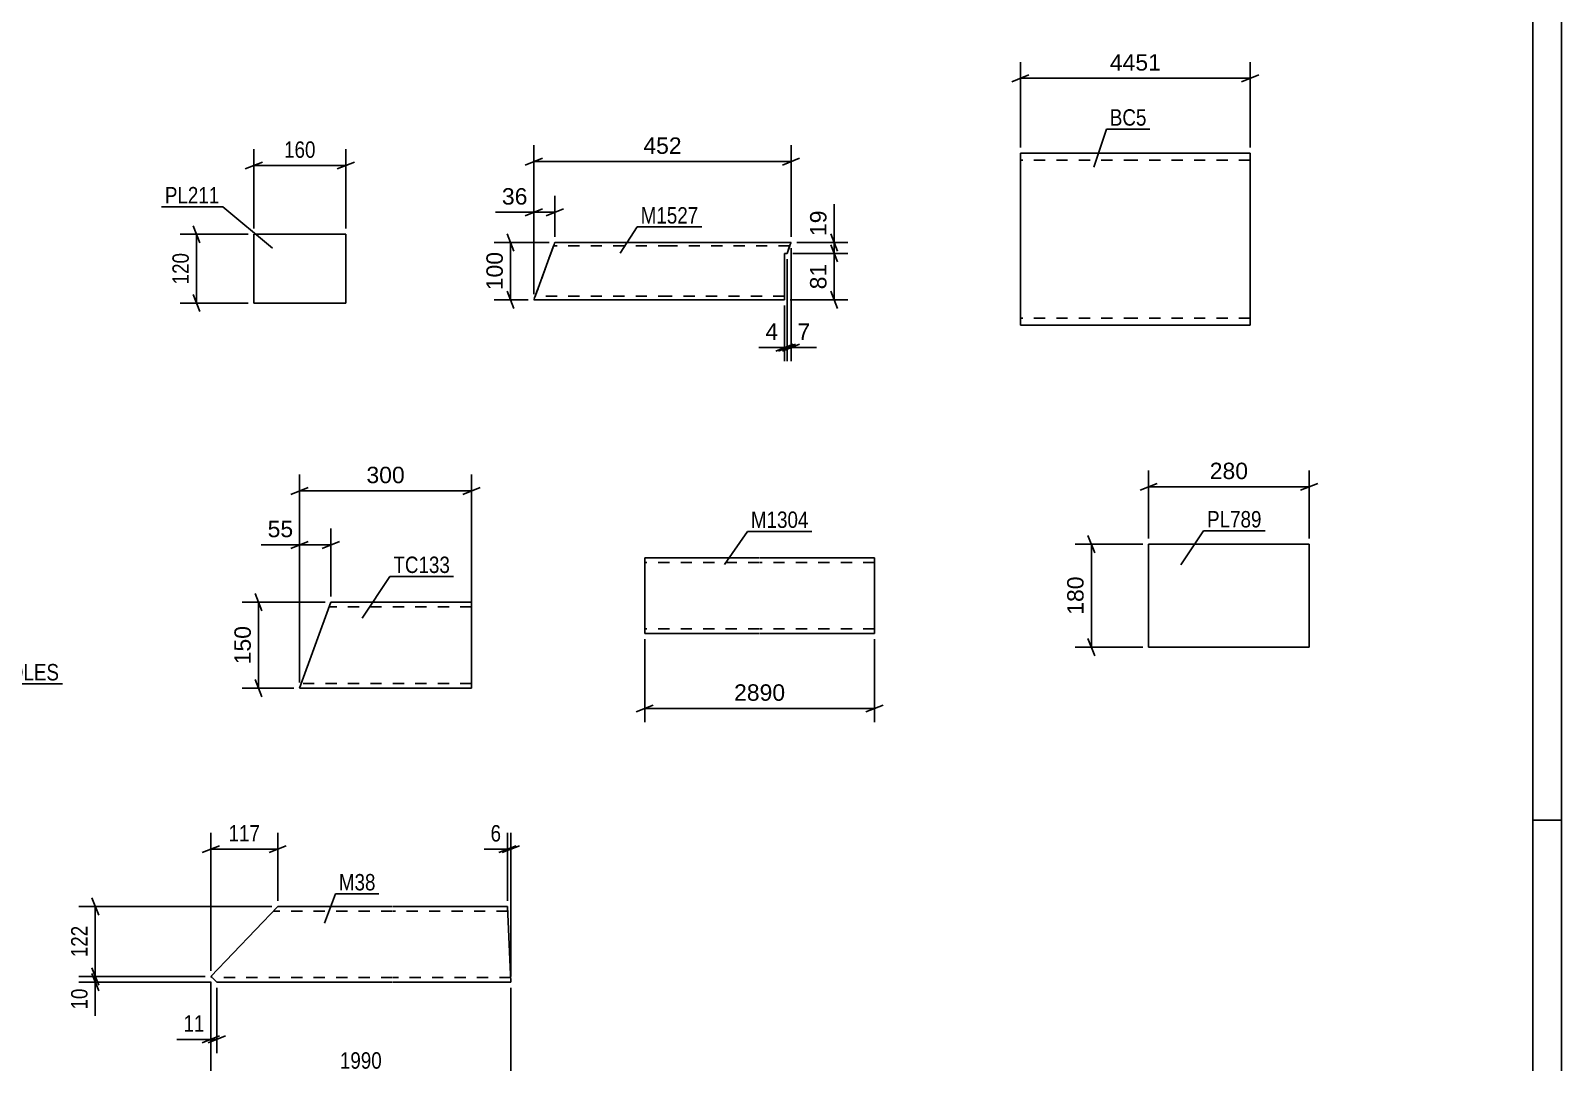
# Model space of a CAD drawing. Header units: millimetres. Extents: x 0 to 841, y 0 to 594.
# Drawn here: x 573.9 to 841, y 255.7 to 435.8 of the extents above; entities that cross this region are included whole.
import ezdxf

# ---------------------------------------------------------------- set-up
doc = ezdxf.new("R2010")
doc.units = ezdxf.units.MM
doc.linetypes.add('DXK_LINE_DOT2', pattern=[3.9198, 1.9599, -1.9599])
doc.styles.add('Arial', font='ARIAL.TTF', dxfattribs={"height": 0.2})
doc.styles.add('Arial Narrow', font='ARIALN.TTF', dxfattribs={"height": 0.2})

# ---------------------------------------------------------------- blocks, each defined once
blk = doc.blocks.new('Unknown-318890688-1126')
at = {"color": 5, "linetype": 'Continuous'}
for p, q in [((841, 0), (841, 594)), ((836, 5), (836, 589)), ((841, 298), (836, 298))]:
    blk.add_line(p, q, dxfattribs=at)
blk = doc.blocks.new('Part-318890688-2367 - 2349')
at = {"color": 2, "linetype": 'Continuous'}
for p, q in [((766.6, 414.43), (746.6, 414.43)), ((746.6, 386.83), (746.6, 414.43)), ((786.7, 414.43), (766.7, 414.43)), ((786.7, 414.43), (786.7, 414.25)), ((786.7, 414.25), (786.7, 384.43)), ((746.6, 384.43), (746.6, 386.83)), ((766.6, 384.43), (746.6, 384.43)), ((786.7, 384.43), (766.7, 384.43))]:
    blk.add_line(p, q, dxfattribs=at)
at = {"color": 7, "linetype": 'DXK_LINE_DOT2'}
for p, q in [((766.6, 413.23), (746.6, 413.23)), ((786.7, 413.23), (766.7, 413.23)), ((746.6, 384.61), (746.6, 386.83)), ((746.6, 385.63), (746.6, 385.72)), ((766.6, 385.63), (746.6, 385.63)), ((786.7, 385.63), (766.7, 385.63)), ((786.7, 385.63), (786.7, 385.72))]:
    blk.add_line(p, q, dxfattribs=at)
blk = doc.blocks.new('Part-318890688-1235 - 1217')
at = {"color": 2, "linetype": 'Continuous'}
for p, q in [((605.32, 270.73), (617, 282.94)), ((617, 282.94), (637, 282.94)), ((637.1, 282.94), (657.1, 282.94)), ((657.69, 269.74), (657.1, 282.94)), ((605.9, 270.21), (605.32, 270.73)), ((606.39, 269.74), (605.9, 270.21)), ((637, 269.74), (606.39, 269.74)), ((657.69, 269.74), (637.1, 269.74))]:
    blk.add_line(p, q, dxfattribs=at)
at = {"color": 7, "linetype": 'DXK_LINE_DOT2'}
for p, q in [((637, 282.14), (616.24, 282.14)), ((657.14, 282.14), (637.1, 282.14)), ((605.34, 270.74), (605.32, 270.73)), ((605.32, 270.73), (605.34, 270.74)), ((605.36, 270.73), (605.34, 270.74)), ((605.34, 270.74), (605.55, 270.54)), ((637, 270.54), (605.55, 270.54)), ((657.66, 270.54), (637.1, 270.54)), ((657.66, 270.54), (657.65, 270.6))]:
    blk.add_line(p, q, dxfattribs=at)
blk = doc.blocks.new('Part-318890688-2117 - 2101')
at = {"color": 2, "linetype": 'Continuous'}
for p, q in [((701.04, 343.8), (681.04, 343.8)), ((681.04, 330.6), (681.04, 343.8)), ((721.14, 343.8), (701.14, 343.8)), ((721.14, 343.8), (721.14, 342.2)), ((721.14, 332.2), (721.14, 342.2)), ((721.14, 330.6), (721.14, 332.2)), ((701.04, 330.6), (681.04, 330.6)), ((721.14, 330.6), (701.14, 330.6))]:
    blk.add_line(p, q, dxfattribs=at)
at = {"color": 7, "linetype": 'DXK_LINE_DOT2'}
for p, q in [((701.04, 343), (681.04, 343)), ((721.14, 343), (701.14, 343)), ((721.14, 343.68), (721.14, 342.2)), ((701.04, 331.4), (681.04, 331.4)), ((721.14, 331.4), (701.14, 331.4)), ((681.04, 331.07), (681.04, 330.6)), ((721.14, 330.6), (721.14, 331.07))]:
    blk.add_line(p, q, dxfattribs=at)
blk = doc.blocks.new('Part-318890688-1998 - 1982')
at = {"color": 7, "linetype": 'DXK_LINE_DOT2'}
for p, q in [((665.08, 398.12), (661.94, 389.5)), ((665.11, 398.21), (662.06, 389.83)), ((664.99, 397.89), (665.06, 398.08)), ((665.06, 398.08), (665.08, 398.12)), ((665.22, 398.5), (665.08, 398.12)), ((665.08, 398.12), (665.11, 398.21)), ((665.11, 398.21), (665.13, 398.26)), ((665.11, 398.21), (665.13, 398.26)), ((685.35, 398.26), (665.13, 398.26)), ((665.31, 398.76), (665.22, 398.5)), ((665.35, 398.86), (665.31, 398.76)), ((685.35, 398.86), (665.35, 398.86)), ((706.58, 398.86), (685.45, 398.86)), ((706.36, 398.26), (685.45, 398.26)), ((706.34, 398.21), (705.88, 396.95)), ((706.31, 398.12), (705.88, 396.95)), ((706.22, 397.89), (706.29, 398.08)), ((706.29, 398.08), (706.31, 398.12)), ((706.31, 398.12), (706.45, 398.5)), ((706.31, 398.12), (706.34, 398.21)), ((706.34, 398.21), (706.36, 398.26)), ((706.34, 398.21), (706.36, 398.26)), ((706.45, 398.5), (706.54, 398.76)), ((706.54, 398.76), (706.58, 398.86)), ((664.99, 397.89), (661.99, 389.63)), ((705.45, 389.63), (705.45, 396.95)), ((705.45, 396.95), (705.88, 396.95)), ((705.88, 396.95), (705.45, 396.95)), ((705.45, 396.95), (705.45, 389.63)), ((705.88, 396.95), (705.45, 396.95)), ((705.45, 396.95), (705.45, 389.5)), ((705.45, 396.95), (705.45, 396.95)), ((705.88, 396.95), (706.22, 397.89)), ((705.88, 396.95), (705.88, 396.95)), ((661.74, 388.95), (661.71, 388.86)), ((661.71, 388.86), (661.71, 388.86)), ((661.83, 389.21), (661.74, 388.95)), ((661.94, 389.5), (661.83, 389.21)), ((661.93, 389.46), (661.99, 389.63)), ((661.93, 389.46), (661.94, 389.5)), ((685.35, 389.46), (661.93, 389.46)), ((661.94, 389.5), (662.06, 389.83)), ((705.45, 389.46), (685.45, 389.46)), ((705.45, 389.46), (705.45, 389.63)), ((705.45, 389.5), (705.45, 389.63)), ((705.45, 389.21), (705.45, 389.5)), ((705.45, 389.46), (705.45, 389.5)), ((705.45, 388.95), (705.45, 389.21)), ((705.45, 388.86), (705.45, 388.95))]:
    blk.add_line(p, q, dxfattribs=at)
at = {"color": 2, "linetype": 'Continuous'}
for p, q in [((665.08, 398.12), (661.98, 389.6)), ((665.08, 398.12), (665.22, 398.5)), ((665.22, 398.5), (665.31, 398.76)), ((665.31, 398.76), (665.35, 398.86)), ((665.35, 398.86), (665.35, 398.86)), ((665.35, 398.86), (685.35, 398.86)), ((685.45, 398.86), (706.58, 398.86)), ((705.88, 396.95), (706.31, 398.12)), ((706.45, 398.5), (706.31, 398.12)), ((706.54, 398.76), (706.45, 398.5)), ((706.58, 398.86), (706.54, 398.76)), ((706.58, 398.86), (706.58, 398.86)), ((705.45, 389.6), (705.45, 396.95)), ((705.45, 396.95), (705.88, 396.95)), ((705.45, 396.95), (705.45, 396.95)), ((705.88, 396.95), (705.88, 396.95)), ((661.71, 388.86), (661.74, 388.95)), ((661.71, 388.86), (661.71, 388.86)), ((685.35, 388.86), (661.71, 388.86)), ((661.74, 388.95), (661.84, 389.21)), ((661.84, 389.21), (661.98, 389.6)), ((705.45, 388.86), (685.45, 388.86)), ((705.45, 389.6), (705.45, 389.21)), ((705.45, 389.21), (705.45, 388.95)), ((705.45, 388.95), (705.45, 388.86))]:
    blk.add_line(p, q, dxfattribs=at)
blk = doc.blocks.new('Part-318890688-5635 - 5628')
at = {"color": 2, "linetype": 'Continuous'}
for p, q in [((626.28, 336.06), (620.82, 321.06)), ((650.82, 336.06), (626.28, 336.06)), ((650.82, 336.06), (650.82, 321.06)), ((650.82, 321.06), (620.82, 321.06))]:
    blk.add_line(p, q, dxfattribs=at)
at = {"color": 7, "linetype": 'DXK_LINE_DOT2'}
for p, q in [((650.82, 335.26), (625.99, 335.26)), ((621.11, 321.86), (621.14, 321.92)), ((650.82, 321.86), (621.11, 321.86)), ((650.82, 321.86), (650.82, 321.92))]:
    blk.add_line(p, q, dxfattribs=at)
blk = doc.blocks.new('Part-318890688-5751 - 5745')
at = {"color": 2, "linetype": 'Continuous'}
for p, q in [((768.98, 328.2), (768.98, 346.2)), ((768.98, 346.2), (796.98, 346.2)), ((796.98, 346.2), (796.98, 328.2)), ((796.98, 328.2), (768.98, 328.2))]:
    blk.add_line(p, q, dxfattribs=at)
blk = doc.blocks.new('Part-318890688-2149 - 2133')
at = {"color": 2, "linetype": 'Continuous'}
for p, q in [((612.84, 388.29), (612.84, 400.29)), ((612.84, 400.29), (628.89, 400.29)), ((628.89, 400.29), (628.89, 388.29)), ((628.89, 388.29), (612.84, 388.29))]:
    blk.add_line(p, q, dxfattribs=at)
blk = doc.blocks.new('StraightDimension-318890688-2370 - 2349')
at = {"color": 7, "linetype": 'Continuous'}
for p, q in [((746.6, 415.43), (746.6, 430.36)), ((786.7, 415.43), (786.7, 430.36)), ((748.1, 428.11), (745.1, 426.91)), ((746.6, 427.51), (786.7, 427.51)), ((785.2, 426.91), (788.2, 428.11))]:
    blk.add_line(p, q, dxfattribs=at)
at = {"color": 0}
blk.add_wipeout([(771.7, 428.26), (771.7, 432.46), (761.61, 432.46), (761.61, 428.26)], dxfattribs=at)
at = {"color": 3, "style": 'Arial'}
blk.add_text('4451', height=2.865, dxfattribs=at).set_placement((762.21, 428.86))
blk = doc.blocks.new('StraightDimension-318890688-8062 - 1217')
at = {"color": 7, "linetype": 'Continuous'}
for p, q in [((604.32, 270.73), (582.32, 270.73)), ((584.57, 272.23), (585.77, 269.23)), ((585.77, 268.24), (584.57, 271.24)), ((585.17, 269.74), (585.17, 270.73)), ((605.39, 269.74), (582.32, 269.74))]:
    blk.add_line(p, q, dxfattribs=at)
at = {"color": 0}
blk.add_wipeout([(584.42, 269.22), (580.22, 269.22), (580.22, 264.36), (584.42, 264.36)], dxfattribs=at)
at = {"color": 7, "linetype": 'Continuous'}
blk.add_line((585.17, 269.74), (585.17, 263.83), dxfattribs=at)
blk.add_line((585.17, 269.74), (585.17, 263.83), dxfattribs=at)
at = {"color": 3, "style": 'Arial Narrow'}
blk.add_text('10', height=2.863, rotation=90.0002, dxfattribs=at).set_placement((583.82, 264.96))
blk = doc.blocks.new('StraightDimension-318890688-1262 - 1217')
at = {"color": 7, "linetype": 'Continuous'}
for p, q in [((605.34, 271.74), (605.34, 295.79)), ((617, 283.94), (617, 295.79)), ((603.84, 292.34), (606.84, 293.54)), ((605.34, 292.94), (617, 292.94)), ((618.5, 293.54), (615.5, 292.34))]:
    blk.add_line(p, q, dxfattribs=at)
at = {"color": 0}
blk.add_wipeout([(614.51, 293.69), (614.51, 297.89), (607.83, 297.89), (607.83, 293.69)], dxfattribs=at)
at = {"color": 3, "style": 'Arial Narrow'}
blk.add_text('117', height=2.863, dxfattribs=at).set_placement((608.43, 294.29))
blk = doc.blocks.new('StraightDimension-318890688-1239 - 1217')
at = {"color": 7, "linetype": 'Continuous'}
for p, q in [((657.1, 283.94), (657.1, 295.79)), ((657.69, 270.74), (657.69, 295.79)), ((655.6, 292.34), (658.6, 293.54)), ((659.19, 293.54), (656.19, 292.34)), ((657.1, 292.94), (657.69, 292.94))]:
    blk.add_line(p, q, dxfattribs=at)
at = {"color": 0}
blk.add_wipeout([(656.58, 293.69), (656.58, 297.89), (653.55, 297.89), (653.55, 293.69)], dxfattribs=at)
at = {"color": 7, "linetype": 'Continuous'}
blk.add_line((657.1, 292.94), (653.02, 292.94), dxfattribs=at)
blk.add_line((657.1, 292.94), (653.02, 292.94), dxfattribs=at)
at = {"color": 3, "style": 'Arial Narrow'}
blk.add_text('6', height=2.86, dxfattribs=at).set_placement((654.15, 294.29))
blk = doc.blocks.new('StraightDimension-318890688-1334 - 1217')
at = {"color": 7, "linetype": 'Continuous'}
for p, q in [((605.34, 269.74), (605.34, 250.88)), ((657.69, 268.74), (657.69, 250.88)), ((606.84, 253.88), (603.84, 252.68)), ((656.19, 252.68), (659.19, 253.88)), ((605.34, 253.28), (657.69, 253.28))]:
    blk.add_line(p, q, dxfattribs=at)
at = {"color": 0}
blk.add_wipeout([(635.77, 254.03), (635.77, 258.23), (627.26, 258.23), (627.26, 254.03)], dxfattribs=at)
at = {"color": 3, "style": 'Arial Narrow'}
blk.add_text('1990', height=2.863, dxfattribs=at).set_placement((627.86, 254.63))
blk = doc.blocks.new('StraightDimension-318890688-1286 - 1217')
at = {"color": 7, "linetype": 'Continuous'}
for p, q in [((605.34, 269.74), (605.34, 257.34)), ((606.39, 268.74), (606.39, 257.34)), ((603.84, 259.14), (606.84, 260.34)), ((607.89, 260.34), (604.89, 259.14)), ((605.34, 259.74), (606.39, 259.74))]:
    blk.add_line(p, q, dxfattribs=at)
at = {"color": 0}
blk.add_wipeout([(604.82, 260.49), (604.82, 264.69), (599.96, 264.69), (599.96, 260.49)], dxfattribs=at)
at = {"color": 7, "linetype": 'Continuous'}
blk.add_line((605.34, 259.74), (599.43, 259.74), dxfattribs=at)
blk.add_line((605.34, 259.74), (599.43, 259.74), dxfattribs=at)
at = {"color": 3, "style": 'Arial Narrow'}
blk.add_text('11', height=2.863, dxfattribs=at).set_placement((600.56, 261.09))
blk = doc.blocks.new('StraightDimension-318890688-8061 - 1217')
at = {"color": 7, "linetype": 'Continuous'}
for p, q in [((584.57, 284.44), (585.77, 281.44)), ((616, 282.94), (582.32, 282.94)), ((585.17, 270.73), (585.17, 282.94)), ((604.32, 270.73), (582.32, 270.73)), ((585.77, 269.23), (584.57, 272.23))]:
    blk.add_line(p, q, dxfattribs=at)
at = {"color": 0}
blk.add_wipeout([(584.42, 280.18), (580.22, 280.18), (580.22, 273.49), (584.42, 273.49)], dxfattribs=at)
at = {"color": 3, "style": 'Arial Narrow'}
blk.add_text('122', height=2.863, rotation=90.0002, dxfattribs=at).set_placement((583.82, 274.09))
blk = doc.blocks.new('StraightDimension-318890688-2120 - 2101')
at = {"color": 7, "linetype": 'Continuous'}
for p, q in [((681.04, 329.6), (681.04, 315.11)), ((721.14, 329.6), (721.14, 315.11)), ((682.54, 318.11), (679.54, 316.91)), ((719.64, 316.91), (722.64, 318.11)), ((681.04, 317.51), (721.14, 317.51))]:
    blk.add_line(p, q, dxfattribs=at)
at = {"color": 0}
blk.add_wipeout([(706.13, 318.26), (706.13, 322.46), (696.04, 322.46), (696.04, 318.26)], dxfattribs=at)
at = {"color": 3, "style": 'Arial'}
blk.add_text('2890', height=2.865, dxfattribs=at).set_placement((696.64, 318.86))
blk = doc.blocks.new('StraightDimension-318890688-2067 - 1982')
at = {"color": 7, "linetype": 'Continuous'}
for p, q in [((664.35, 398.86), (654.78, 398.86)), ((657.03, 400.36), (658.23, 397.36)), ((657.63, 388.86), (657.63, 398.86)), ((658.23, 387.36), (657.03, 390.36)), ((660.71, 388.86), (654.78, 388.86))]:
    blk.add_line(p, q, dxfattribs=at)
at = {"color": 0}
blk.add_wipeout([(656.88, 397.79), (652.68, 397.79), (652.68, 389.92), (656.88, 389.92)], dxfattribs=at)
at = {"color": 3, "style": 'Arial'}
blk.add_text('100', height=2.865, rotation=90.0002, dxfattribs=at).set_placement((656.28, 390.52))
blk = doc.blocks.new('StraightDimension-318890688-2001 - 1982')
at = {"color": 7, "linetype": 'Continuous'}
for p, q in [((661.71, 389.86), (661.71, 406.97)), ((665.35, 399.86), (665.35, 406.97)), ((660.21, 403.52), (663.21, 404.72)), ((661.71, 404.12), (665.35, 404.12)), ((666.85, 404.72), (663.85, 403.52))]:
    blk.add_line(p, q, dxfattribs=at)
at = {"color": 0}
blk.add_wipeout([(661.18, 404.87), (661.18, 409.07), (655.53, 409.07), (655.53, 404.87)], dxfattribs=at)
at = {"color": 7, "linetype": 'Continuous'}
blk.add_line((661.71, 404.12), (655.01, 404.12), dxfattribs=at)
blk.add_line((661.71, 404.12), (655.01, 404.12), dxfattribs=at)
at = {"color": 3, "style": 'Arial'}
blk.add_text('36', height=2.865, dxfattribs=at).set_placement((656.13, 405.47))
blk = doc.blocks.new('StraightDimension-318890688-2043 - 1982')
at = {"color": 7, "linetype": 'Continuous'}
for p, q in [((707.58, 398.86), (716.51, 398.86)), ((713.51, 400.36), (714.71, 397.36)), ((714.71, 395.45), (713.51, 398.45)), ((714.11, 396.95), (714.11, 398.86)), ((706.88, 396.95), (716.51, 396.95))]:
    blk.add_line(p, q, dxfattribs=at)
at = {"color": 0}
blk.add_wipeout([(713.36, 405.03), (709.16, 405.03), (709.16, 399.38), (713.36, 399.38)], dxfattribs=at)
at = {"color": 7, "linetype": 'Continuous'}
blk.add_line((714.11, 398.86), (714.11, 405.55), dxfattribs=at)
blk.add_line((714.11, 398.86), (714.11, 405.55), dxfattribs=at)
at = {"color": 3, "style": 'Arial'}
blk.add_text('19', height=2.865, rotation=90.0002, dxfattribs=at).set_placement((712.76, 399.98))
blk = doc.blocks.new('StraightDimension-318890688-2019 - 1982')
at = {"color": 7, "linetype": 'Continuous'}
for p, q in [((705.88, 395.95), (705.88, 378.11)), ((706.58, 397.86), (706.58, 378.11)), ((704.38, 379.91), (707.38, 381.11)), ((708.08, 381.11), (705.08, 379.91)), ((705.88, 380.51), (706.58, 380.51))]:
    blk.add_line(p, q, dxfattribs=at)
at = {"color": 0}
blk.add_wipeout([(710.52, 381.26), (710.52, 385.46), (707.1, 385.46), (707.1, 381.26)], dxfattribs=at)
at = {"color": 7, "linetype": 'Continuous'}
blk.add_line((706.58, 380.51), (711.05, 380.51), dxfattribs=at)
blk.add_line((706.58, 380.51), (711.05, 380.51), dxfattribs=at)
at = {"color": 3, "style": 'Arial'}
blk.add_text('7', height=2.87, dxfattribs=at).set_placement((707.7, 381.86))
blk = doc.blocks.new('StraightDimension-318890688-2032 - 1982')
at = {"color": 7, "linetype": 'Continuous'}
for p, q in [((705.88, 395.95), (705.88, 378.11)), ((705.45, 387.86), (705.45, 378.11)), ((703.95, 379.91), (706.95, 381.11)), ((707.38, 381.11), (704.38, 379.91)), ((705.45, 380.51), (705.88, 380.51))]:
    blk.add_line(p, q, dxfattribs=at)
at = {"color": 0}
blk.add_wipeout([(704.92, 381.26), (704.92, 385.46), (701.5, 385.46), (701.5, 381.26)], dxfattribs=at)
at = {"color": 7, "linetype": 'Continuous'}
blk.add_line((705.45, 380.51), (700.97, 380.51), dxfattribs=at)
blk.add_line((705.45, 380.51), (700.97, 380.51), dxfattribs=at)
at = {"color": 3, "style": 'Arial'}
blk.add_text('4', height=2.87, dxfattribs=at).set_placement((702.1, 381.86))
blk = doc.blocks.new('StraightDimension-318890688-2056 - 1982')
at = {"color": 7, "linetype": 'Continuous'}
for p, q in [((713.51, 398.45), (714.71, 395.45)), ((706.88, 396.95), (716.51, 396.95)), ((714.11, 388.86), (714.11, 396.95)), ((714.71, 387.36), (713.51, 390.36)), ((706.45, 388.86), (716.51, 388.86))]:
    blk.add_line(p, q, dxfattribs=at)
at = {"color": 0}
blk.add_wipeout([(713.36, 395.73), (709.16, 395.73), (709.16, 390.08), (713.36, 390.08)], dxfattribs=at)
at = {"color": 3, "style": 'Arial'}
blk.add_text('81', height=2.865, rotation=90.0002, dxfattribs=at).set_placement((712.76, 390.68))
blk = doc.blocks.new('StraightDimension-318890688-2085 - 1982')
at = {"color": 7, "linetype": 'Continuous'}
for p, q in [((661.71, 389.86), (661.71, 415.83)), ((706.58, 399.86), (706.58, 415.83)), ((663.21, 413.58), (660.21, 412.38)), ((661.71, 412.98), (706.58, 412.98)), ((705.08, 412.38), (708.08, 413.58))]:
    blk.add_line(p, q, dxfattribs=at)
at = {"color": 0}
blk.add_wipeout([(688.08, 413.73), (688.08, 417.93), (680.21, 417.93), (680.21, 413.73)], dxfattribs=at)
at = {"color": 3, "style": 'Arial'}
blk.add_text('452', height=2.865, dxfattribs=at).set_placement((680.81, 414.33))
blk = doc.blocks.new('StraightDimension-318890688-5637 - 5628')
at = {"color": 7, "linetype": 'Continuous'}
for p, q in [((620.82, 322.06), (620.82, 348.91)), ((626.28, 337.06), (626.28, 348.91)), ((619.32, 345.46), (622.32, 346.66)), ((620.82, 346.06), (626.28, 346.06)), ((627.78, 346.66), (624.78, 345.46))]:
    blk.add_line(p, q, dxfattribs=at)
at = {"color": 0}
blk.add_wipeout([(620.3, 346.81), (620.3, 351.01), (614.65, 351.01), (614.65, 346.81)], dxfattribs=at)
at = {"color": 7, "linetype": 'Continuous'}
blk.add_line((620.82, 346.06), (614.12, 346.06), dxfattribs=at)
blk.add_line((620.82, 346.06), (614.12, 346.06), dxfattribs=at)
at = {"color": 3, "style": 'Arial'}
blk.add_text('55', height=2.865, dxfattribs=at).set_placement((615.25, 347.41))
blk = doc.blocks.new('StraightDimension-318890688-5655 - 5628')
at = {"color": 7, "linetype": 'Continuous'}
for p, q in [((614.26, 334.56), (613.06, 337.56)), ((625.28, 336.06), (610.81, 336.06)), ((613.66, 321.06), (613.66, 336.06)), ((619.82, 321.06), (610.81, 321.06)), ((613.06, 322.56), (614.26, 319.56))]:
    blk.add_line(p, q, dxfattribs=at)
at = {"color": 0}
blk.add_wipeout([(612.91, 332.49), (608.71, 332.49), (608.71, 324.62), (612.91, 324.62)], dxfattribs=at)
at = {"color": 3, "style": 'Arial'}
blk.add_text('150', height=2.865, rotation=90.0002, dxfattribs=at).set_placement((612.31, 325.22))
blk = doc.blocks.new('StraightDimension-318890688-5676 - 5628')
at = {"color": 7, "linetype": 'Continuous'}
for p, q in [((620.82, 322.06), (620.82, 358.34)), ((650.82, 322.06), (650.82, 358.34)), ((622.32, 356.09), (619.32, 354.89)), ((620.82, 355.49), (650.82, 355.49)), ((649.32, 354.89), (652.32, 356.09))]:
    blk.add_line(p, q, dxfattribs=at)
at = {"color": 0}
blk.add_wipeout([(639.76, 356.24), (639.76, 360.44), (631.89, 360.44), (631.89, 356.24)], dxfattribs=at)
at = {"color": 3, "style": 'Arial'}
blk.add_text('300', height=2.865, dxfattribs=at).set_placement((632.49, 356.84))
blk = doc.blocks.new('StraightDimension-318890688-5753 - 5745')
at = {"color": 7, "linetype": 'Continuous'}
for p, q in [((759.58, 344.7), (758.38, 347.7)), ((767.98, 346.2), (756.13, 346.2)), ((758.98, 328.2), (758.98, 346.2)), ((758.38, 329.7), (759.58, 326.7)), ((767.98, 328.2), (756.13, 328.2))]:
    blk.add_line(p, q, dxfattribs=at)
at = {"color": 0}
blk.add_wipeout([(758.23, 341.14), (754.03, 341.14), (754.03, 333.27), (758.23, 333.27)], dxfattribs=at)
at = {"color": 3, "style": 'Arial'}
blk.add_text('180', height=2.865, rotation=90.0002, dxfattribs=at).set_placement((757.63, 333.87))
blk = doc.blocks.new('StraightDimension-318890688-5764 - 5745')
at = {"color": 7, "linetype": 'Continuous'}
for p, q in [((768.98, 347.2), (768.98, 359.05)), ((796.98, 347.2), (796.98, 359.05)), ((770.48, 356.8), (767.48, 355.6)), ((768.98, 356.2), (796.98, 356.2)), ((795.48, 355.6), (798.48, 356.8))]:
    blk.add_line(p, q, dxfattribs=at)
at = {"color": 0}
blk.add_wipeout([(786.91, 356.95), (786.91, 361.15), (779.04, 361.15), (779.04, 356.95)], dxfattribs=at)
at = {"color": 3, "style": 'Arial'}
blk.add_text('280', height=2.865, dxfattribs=at).set_placement((779.64, 357.55))
blk = doc.blocks.new('StraightDimension-318890688-2151 - 2133')
at = {"color": 7, "linetype": 'Continuous'}
for p, q in [((612.84, 401.29), (612.84, 415.14)), ((628.89, 401.29), (628.89, 415.14)), ((614.34, 412.89), (611.34, 411.69)), ((612.84, 412.29), (628.89, 412.29)), ((627.39, 411.69), (630.39, 412.89))]:
    blk.add_line(p, q, dxfattribs=at)
at = {"color": 0}
blk.add_wipeout([(624.2, 413.04), (624.2, 417.24), (617.52, 417.24), (617.52, 413.04)], dxfattribs=at)
at = {"color": 3, "style": 'Arial Narrow'}
blk.add_text('160', height=2.863, dxfattribs=at).set_placement((618.12, 413.64))
blk = doc.blocks.new('StraightDimension-318890688-2162 - 2133')
at = {"color": 7, "linetype": 'Continuous'}
for p, q in [((602.24, 401.79), (603.44, 398.79)), ((611.84, 400.29), (599.99, 400.29)), ((602.84, 388.29), (602.84, 400.29)), ((611.84, 388.29), (599.99, 388.29)), ((603.44, 386.79), (602.24, 389.79))]:
    blk.add_line(p, q, dxfattribs=at)
at = {"color": 0}
blk.add_wipeout([(602.09, 397.63), (597.89, 397.63), (597.89, 390.94), (602.09, 390.94)], dxfattribs=at)
at = {"color": 3, "style": 'Arial Narrow'}
blk.add_text('120', height=2.863, rotation=90.0002, dxfattribs=at).set_placement((601.49, 391.54))
blk = doc.blocks.new('Mark-318890688-2363 - 2349')
at = {"color": 0}
blk.add_wipeout([(768.6, 419.25), (768.6, 422.25), (762.21, 422.25), (762.21, 419.25)], dxfattribs=at)
blk.add_wipeout([(768.6, 419.25), (768.6, 422.25), (762.21, 422.25), (762.21, 419.25)], dxfattribs=at)
at = {"color": 30, "linetype": 'Continuous'}
for p, q in [((759.39, 411.99), (761.61, 418.65)), ((761.61, 418.65), (769.2, 418.65))]:
    blk.add_line(p, q, dxfattribs=at)
at = {"color": 3, "style": 'Arial Narrow'}
blk.add_text('BC5', height=2.863, dxfattribs=at).set_placement((762.21, 419.25))
blk = doc.blocks.new('Mark-318890688-1230 - 1217')
at = {"color": 0}
blk.add_wipeout([(634.08, 285.75), (634.08, 288.75), (627.68, 288.75), (627.68, 285.75)], dxfattribs=at)
blk.add_wipeout([(634.08, 285.75), (634.08, 288.75), (627.68, 288.75), (627.68, 285.75)], dxfattribs=at)
at = {"color": 30, "linetype": 'Continuous'}
for p, q in [((625.19, 280.04), (627.08, 285.15)), ((627.08, 285.15), (634.68, 285.15))]:
    blk.add_line(p, q, dxfattribs=at)
at = {"color": 3, "style": 'Arial Narrow'}
blk.add_text('M38', height=2.863, dxfattribs=at).set_placement((627.68, 285.75))
blk = doc.blocks.new('Mark-318890688-2113 - 2101')
at = {"color": 0}
blk.add_wipeout([(709.63, 349.03), (709.63, 352.03), (699.58, 352.03), (699.58, 349.03)], dxfattribs=at)
blk.add_wipeout([(709.63, 349.03), (709.63, 352.03), (699.58, 352.03), (699.58, 349.03)], dxfattribs=at)
at = {"color": 30, "linetype": 'Continuous'}
for p, q in [((694.99, 342.67), (698.98, 348.43)), ((698.98, 348.43), (710.23, 348.43))]:
    blk.add_line(p, q, dxfattribs=at)
at = {"color": 3, "style": 'Arial Narrow'}
blk.add_text('M1304', height=2.863, dxfattribs=at).set_placement((699.58, 349.03))
blk = doc.blocks.new('Mark-318890688-1994 - 1982')
at = {"color": 0}
blk.add_wipeout([(690.41, 402.16), (690.41, 405.16), (680.35, 405.16), (680.35, 402.16)], dxfattribs=at)
blk.add_wipeout([(690.41, 402.16), (690.41, 405.16), (680.35, 405.16), (680.35, 402.16)], dxfattribs=at)
at = {"color": 30, "linetype": 'Continuous'}
for p, q in [((676.74, 397.01), (679.75, 401.56)), ((679.75, 401.56), (691.01, 401.56))]:
    blk.add_line(p, q, dxfattribs=at)
at = {"color": 3, "style": 'Arial Narrow'}
blk.add_text('M1527', height=2.863, dxfattribs=at).set_placement((680.35, 402.16))
blk = doc.blocks.new('Mark-318890688-2206 - 2176')
at = {"color": 0}
blk.add_wipeout([(555.17, 322.41), (555.17, 325.41), (553.34, 325.41), (553.34, 322.41)], dxfattribs=at)
blk.add_wipeout([(555.17, 322.41), (555.17, 325.41), (553.34, 325.41), (553.34, 322.41)], dxfattribs=at)
at = {"color": 7, "linetype": 'Continuous'}
blk.add_line((544.74, 332.36), (552.74, 321.81), dxfattribs=at)
at = {"color": 0}
blk.add_wipeout([(557.9, 322.41), (557.9, 325.41), (556.07, 325.41), (556.07, 322.41)], dxfattribs=at)
blk.add_wipeout([(557.9, 322.41), (557.9, 325.41), (556.07, 325.41), (556.07, 322.41)], dxfattribs=at)
at = {"color": 3, "style": 'Arial Narrow'}
blk.add_text('4', height=2.86, dxfattribs=at).set_placement((553.34, 322.41))
at = {"color": 0}
blk.add_wipeout([(562.45, 322.41), (562.45, 325.41), (558.8, 325.41), (558.8, 322.41)], dxfattribs=at)
blk.add_wipeout([(562.45, 322.41), (562.45, 325.41), (558.8, 325.41), (558.8, 322.41)], dxfattribs=at)
at = {"color": 3, "style": 'Arial Narrow'}
blk.add_text('#', height=2.86, dxfattribs=at).set_placement((556.07, 322.41))
at = {"color": 0}
blk.add_wipeout([(578.88, 322.41), (578.88, 325.41), (563.35, 325.41), (563.35, 322.41)], dxfattribs=at)
blk.add_wipeout([(578.88, 322.41), (578.88, 325.41), (563.35, 325.41), (563.35, 322.41)], dxfattribs=at)
at = {"color": 7, "linetype": 'Continuous'}
blk.add_line((552.74, 321.81), (579.48, 321.81), dxfattribs=at)
at = {"color": 3, "style": 'Arial Narrow'}
for s, p in [('18', (558.8, 322.41)), ('Ø  HOLES', (563.35, 322.41))]:
    blk.add_text(s, height=2.863, dxfattribs=at).set_placement(p)
blk = doc.blocks.new('Mark-318890688-5631 - 5628')
at = {"color": 0}
blk.add_wipeout([(647.07, 341.16), (647.07, 344.16), (637.2, 344.16), (637.2, 341.16)], dxfattribs=at)
blk.add_wipeout([(647.07, 341.16), (647.07, 344.16), (637.2, 344.16), (637.2, 341.16)], dxfattribs=at)
at = {"color": 30, "linetype": 'Continuous'}
for p, q in [((631.72, 333.28), (636.6, 340.56)), ((636.6, 340.56), (647.67, 340.56))]:
    blk.add_line(p, q, dxfattribs=at)
at = {"color": 3, "style": 'Arial Narrow'}
blk.add_text('TC133', height=2.863, dxfattribs=at).set_placement((637.2, 341.16))
blk = doc.blocks.new('Mark-318890688-5747 - 5745')
at = {"color": 0}
blk.add_wipeout([(788.69, 349.11), (788.69, 352.11), (779.18, 352.11), (779.18, 349.11)], dxfattribs=at)
blk.add_wipeout([(788.69, 349.11), (788.69, 352.11), (779.18, 352.11), (779.18, 349.11)], dxfattribs=at)
at = {"color": 30, "linetype": 'Continuous'}
for p, q in [((774.61, 342.57), (778.58, 348.51)), ((778.58, 348.51), (789.29, 348.51))]:
    blk.add_line(p, q, dxfattribs=at)
at = {"color": 3, "style": 'Arial Narrow'}
blk.add_text('PL789', height=2.863, dxfattribs=at).set_placement((779.18, 349.11))
blk = doc.blocks.new('Mark-318890688-2145 - 2133')
at = {"color": 0}
blk.add_wipeout([(606.83, 405.68), (606.83, 408.68), (597.32, 408.68), (597.32, 405.68)], dxfattribs=at)
blk.add_wipeout([(606.83, 405.68), (606.83, 408.68), (597.32, 408.68), (597.32, 405.68)], dxfattribs=at)
at = {"color": 30, "linetype": 'Continuous'}
for p in [(596.72, 405.08), (616.08, 397.86)]:
    blk.add_line(p, (607.43, 405.08), dxfattribs=at)
at = {"color": 3, "style": 'Arial Narrow'}
blk.add_text('PL211', height=2.863, dxfattribs=at).set_placement((597.32, 405.68))

msp = doc.modelspace()

# ---------------------------------------------------------------- block references
for name in ['Unknown-318890688-1126', 'Part-318890688-2367 - 2349', 'Part-318890688-2149 - 2133', 'Part-318890688-1998 - 1982', 'Part-318890688-5751 - 5745', 'Part-318890688-2117 - 2101', 'Part-318890688-5635 - 5628', 'Part-318890688-1235 - 1217']:
    msp.add_blockref(name, (0, 0))

# ---------------------------------------------------------------- next in the draw order: block references
for name in ['StraightDimension-318890688-2370 - 2349', 'StraightDimension-318890688-2151 - 2133', 'StraightDimension-318890688-2043 - 1982', 'StraightDimension-318890688-2067 - 1982', 'StraightDimension-318890688-5637 - 5628', 'Mark-318890688-2113 - 2101', 'StraightDimension-318890688-5753 - 5745', 'Mark-318890688-2206 - 2176', 'StraightDimension-318890688-2120 - 2101', 'StraightDimension-318890688-1239 - 1217', 'Mark-318890688-1230 - 1217', 'StraightDimension-318890688-8062 - 1217']:
    msp.add_blockref(name, (0, 0))

# ---------------------------------------------------------------- next in the draw order: block references
for name in ['Mark-318890688-2363 - 2349', 'StraightDimension-318890688-2001 - 1982', 'StraightDimension-318890688-2162 - 2133', 'StraightDimension-318890688-2019 - 1982', 'StraightDimension-318890688-5764 - 5745', 'StraightDimension-318890688-5655 - 5628', 'StraightDimension-318890688-1262 - 1217', 'StraightDimension-318890688-1334 - 1217']:
    msp.add_blockref(name, (0, 0))

# ---------------------------------------------------------------- next in the draw order: block references
for name in ['Mark-318890688-2145 - 2133', 'StraightDimension-318890688-2032 - 1982', 'StraightDimension-318890688-5676 - 5628', 'Mark-318890688-5747 - 5745', 'StraightDimension-318890688-1286 - 1217']:
    msp.add_blockref(name, (0, 0))

# ---------------------------------------------------------------- next in the draw order: block references
for name in ['StraightDimension-318890688-2056 - 1982', 'Mark-318890688-5631 - 5628', 'StraightDimension-318890688-8061 - 1217']:
    msp.add_blockref(name, (0, 0))

# ---------------------------------------------------------------- next in the draw order: block references
msp.add_blockref('StraightDimension-318890688-2085 - 1982', (0, 0))

# ---------------------------------------------------------------- next in the draw order: block references
msp.add_blockref('Mark-318890688-1994 - 1982', (0, 0))

doc.saveas('drawing.dxf')
